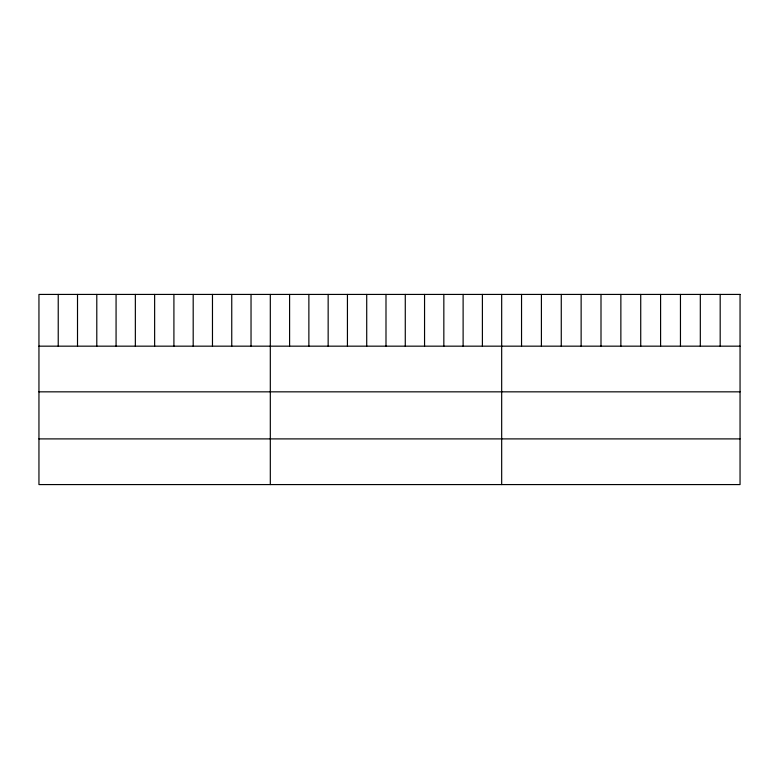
<?xml version="1.0" encoding="UTF-8"?>
<svg xmlns="http://www.w3.org/2000/svg" width="779" height="779" viewBox="0 0 779 779"><rect width="100%" height="100%" fill="white"/><g stroke="black" fill="none" stroke-linecap="round" stroke-linejoin="round"><path stroke-width="1.17" d="M38.95 346.168L740.05 346.168M38.95 391.837L740.05 391.837M38.95 438.898L740.05 438.898M720.186 294.423L720.186 346.168M700.321 294.423L700.321 346.168M680.457 294.423L680.457 346.168M660.592 294.423L660.592 346.168M640.727 294.423L640.727 346.168M620.863 294.423L620.863 346.168M600.999 294.423L600.999 346.168M581.134 294.423L581.134 346.168M561.269 294.423L561.269 346.168M541.405 294.423L541.405 346.168M521.541 294.423L521.541 346.168M501.676 294.423L501.676 484.577M482.396 294.423L482.396 346.168M463.115 294.423L463.115 346.168M443.835 294.423L443.835 346.168M424.555 294.423L424.555 346.168M405.275 294.423L405.275 346.168M385.994 294.423L385.994 346.168M366.714 294.423L366.714 346.168M347.434 294.423L347.434 346.168M328.154 294.423L328.154 346.168M308.873 294.423L308.873 346.168M289.593 294.423L289.593 346.168M270.313 294.423L270.313 484.577M251.033 294.423L251.033 346.168M231.752 294.423L231.752 346.168M212.472 294.423L212.472 346.168M193.192 294.423L193.192 346.168M173.912 294.423L173.912 346.168M154.632 294.423L154.632 346.168M135.351 294.423L135.351 346.168M116.071 294.423L116.071 346.168M96.791 294.423L96.791 346.168M77.51 294.423L77.51 346.168M58.23 294.423L58.23 346.168M740.05 294.423L38.95 294.423L38.95 484.577L740.05 484.577L740.05 294.423"/></g></svg>
